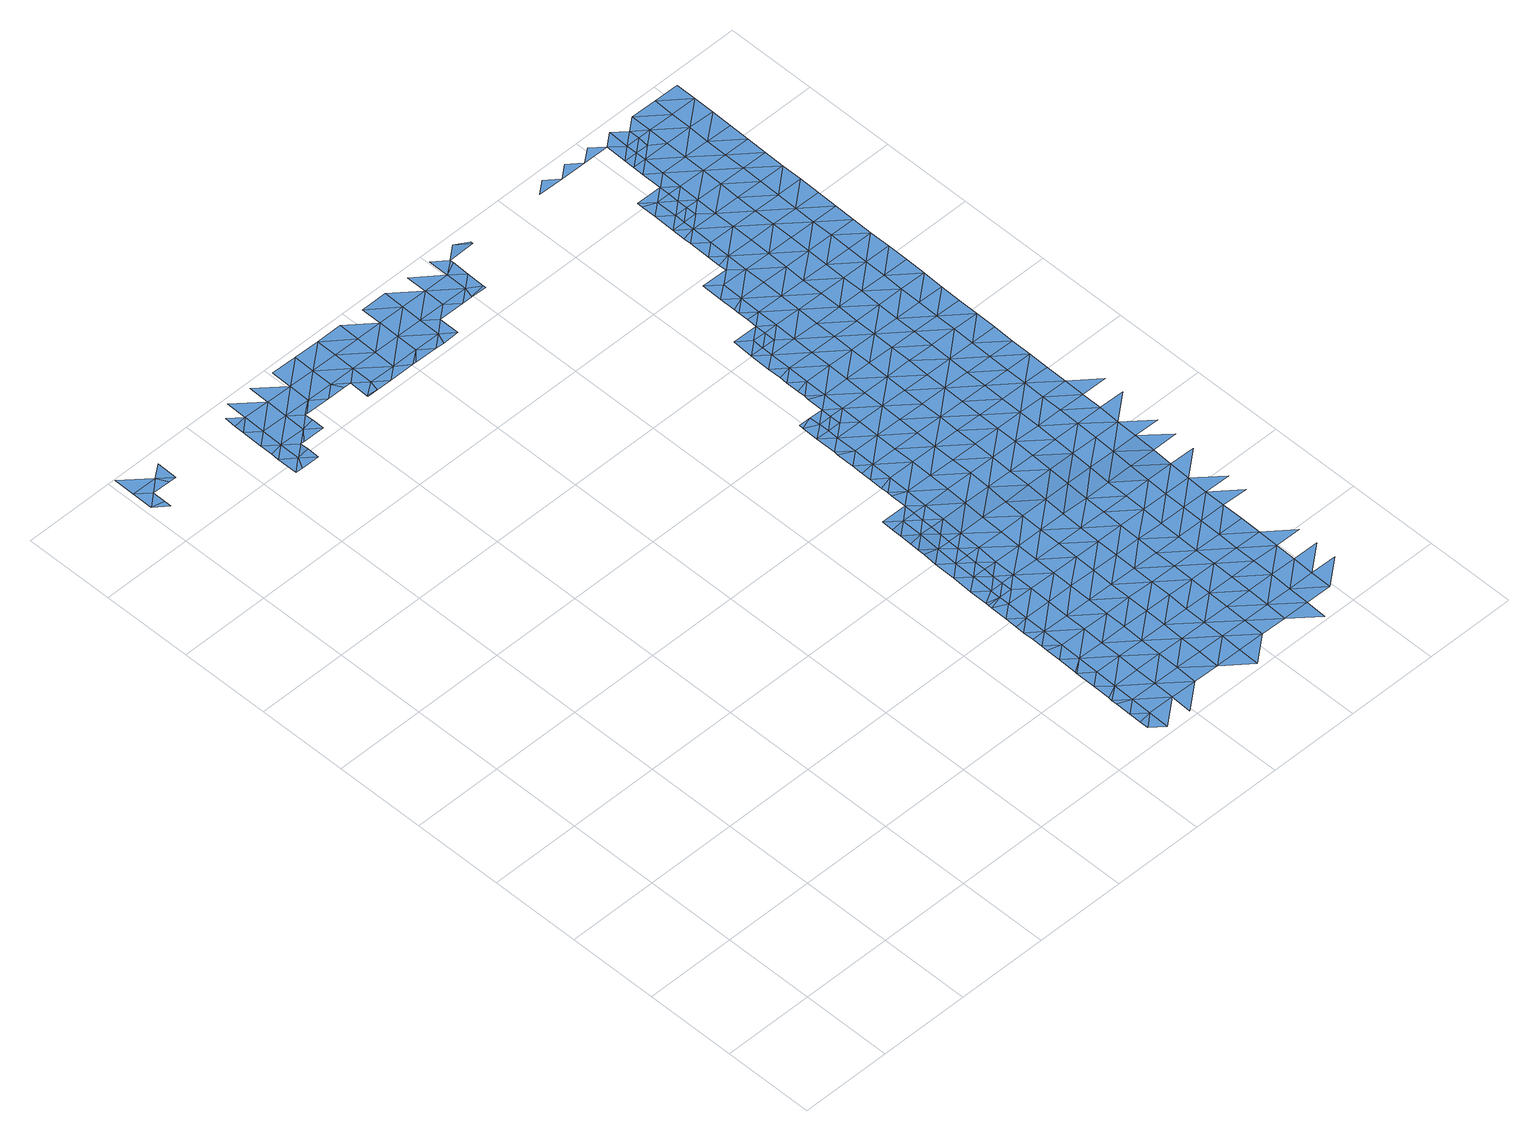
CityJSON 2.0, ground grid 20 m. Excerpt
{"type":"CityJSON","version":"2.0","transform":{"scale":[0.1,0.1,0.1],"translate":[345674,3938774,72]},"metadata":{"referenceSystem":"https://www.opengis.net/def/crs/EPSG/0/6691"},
"CityObjects":{
"waterbody1":{"type":"WaterBody","attributes":{"name":"5","class":"1140","function":"1","WaterBodyRiverFloodingRiskAttribute.description":"3","WaterBodyRiverFloodingRiskAttribute.rankOrg":"1","WaterBodyRiverFloodingRiskAttribute.adminType":"2","WaterBodyRiverFloodingRiskAttribute.scale":"L2"},"geometry":[{"type":"MultiSurface","lod":"1","boundaries":[[[0,1,2]],[[3,1,4]],[[4,1,0]],[[5,6,3]],[[5,3,4]],[[7,5,4]],[[5,7,8]],[[9,5,8]],[[10,11,12]],[[13,12,11]],[[14,11,10]],[[15,16,17]],[[15,13,16]],[[13,11,16]],[[18,19,17]],[[14,20,11]],[[17,16,18]],[[19,21,22]],[[16,11,23]],[[18,21,19]],[[23,11,20]],[[21,24,22]],[[25,18,16]],[[26,16,23]],[[26,25,16]],[[26,23,27]],[[28,21,18]],[[28,29,21]],[[26,27,30]],[[28,18,25]],[[26,30,31]],[[25,26,32]],[[32,26,31]],[[33,34,32]],[[35,36,28]],[[25,32,34]],[[28,25,35]],[[35,25,34]],[[33,37,34]],[[38,34,37]],[[34,39,35]],[[38,39,34]],[[40,41,35]],[[37,42,38]],[[40,35,39]],[[42,43,38]],[[44,45,46]],[[47,39,38]],[[43,47,38]],[[45,48,43]],[[45,44,48]],[[49,40,39]],[[47,50,39]],[[47,43,48]],[[48,44,51]],[[52,47,48]],[[49,39,50]],[[51,52,48]],[[47,53,50]],[[54,52,51]],[[55,49,50]],[[47,52,53]],[[50,53,55]],[[56,53,52]],[[57,49,55]],[[58,52,54]],[[58,56,52]],[[59,55,53]],[[54,60,58]],[[60,61,58]],[[59,53,56]],[[57,55,59]],[[62,56,58]],[[58,61,62]],[[63,62,61]],[[64,59,56]],[[65,56,62]],[[59,64,66]],[[63,67,62]],[[64,56,65]],[[68,65,62]],[[69,66,64]],[[62,67,68]],[[70,64,65]],[[71,65,68]],[[64,70,69]],[[70,65,71]],[[71,68,72]],[[71,73,70]],[[73,71,72]],[[74,73,72]],[[70,75,76]],[[73,75,70]],[[77,78,74]],[[73,74,78]],[[79,75,73]],[[78,79,73]],[[80,81,75]],[[82,80,75]],[[82,75,79]],[[83,80,84]],[[85,83,84]],[[86,87,88]],[[86,89,90]],[[91,92,89]],[[93,94,95]],[[91,95,94]],[[91,94,96]],[[93,97,94]],[[97,98,94]],[[94,98,96]],[[93,99,97]]]}]},
"waterbody2":{"type":"WaterBody","attributes":{"name":"5","class":"1140","function":"1","WaterBodyRiverFloodingRiskAttribute.description":"3","WaterBodyRiverFloodingRiskAttribute.rankOrg":"2","WaterBodyRiverFloodingRiskAttribute.adminType":"2","WaterBodyRiverFloodingRiskAttribute.scale":"L2"},"geometry":[{"type":"MultiSurface","lod":"1","boundaries":[[[100,101,102]],[[100,103,101]],[[103,104,101]],[[105,102,106]],[[102,101,106]],[[107,105,106]],[[108,109,110]],[[108,107,109]],[[107,106,109]],[[101,104,111]],[[112,110,109]],[[113,110,112]],[[106,101,111]],[[106,114,109]],[[115,116,117]],[[115,113,116]],[[116,113,112]],[[117,118,119]],[[116,118,117]],[[106,111,114]],[[119,118,120]],[[121,122,109]],[[112,122,116]],[[109,114,121]],[[112,109,122]],[[123,120,124]],[[125,114,111]],[[120,118,124]],[[126,123,124]],[[111,127,125]],[[128,129,130]],[[129,126,124]],[[128,126,129]],[[131,124,118]],[[114,132,121]],[[116,122,133]],[[118,116,131]],[[134,130,129]],[[135,130,134]],[[135,136,137]],[[138,132,114]],[[131,116,133]],[[138,114,125]],[[131,139,124]],[[124,140,129]],[[136,135,134]],[[122,121,132]],[[139,140,124]],[[122,141,133]],[[142,134,129]],[[125,143,138]],[[141,122,132]],[[136,134,144]],[[145,139,131]],[[142,129,140]],[[146,133,141]],[[143,147,138]],[[131,133,145]],[[144,134,142]],[[147,148,138]],[[145,133,146]],[[132,148,141]],[[132,138,148]],[[149,144,142]],[[150,144,149]],[[151,150,149]],[[148,152,141]],[[139,145,153]],[[140,139,154]],[[155,156,157]],[[155,151,149]],[[157,151,155]],[[152,158,141]],[[159,145,146]],[[160,161,143]],[[139,153,154]],[[143,162,147]],[[146,141,158]],[[142,140,163]],[[164,156,165]],[[156,155,165]],[[166,164,165]],[[149,142,163]],[[145,159,153]],[[140,154,163]],[[167,155,149]],[[148,147,162]],[[168,166,165]],[[169,166,168]],[[143,161,162]],[[148,170,152]],[[171,169,168]],[[172,167,149]],[[167,165,155]],[[146,158,159]],[[162,170,148]],[[159,173,153]],[[153,174,154]],[[149,163,172]],[[175,176,177]],[[175,171,168]],[[177,171,175]],[[173,174,153]],[[160,178,161]],[[179,163,154]],[[180,181,176]],[[170,182,152]],[[180,183,181]],[[178,162,161]],[[180,176,175]],[[174,179,154]],[[168,165,184]],[[163,179,172]],[[158,152,185]],[[158,186,159]],[[180,187,183]],[[183,187,188]],[[165,167,184]],[[189,170,162]],[[185,152,182]],[[188,187,190]],[[191,180,175]],[[190,192,193]],[[187,192,190]],[[192,194,193]],[[168,184,195]],[[175,168,191]],[[186,158,185]],[[173,159,186]],[[189,162,178]],[[196,182,170]],[[197,198,172]],[[168,195,191]],[[173,199,174]],[[194,200,201]],[[180,202,187]],[[172,179,197]],[[167,172,198]],[[192,200,194]],[[191,202,180]],[[201,200,203]],[[204,170,189]],[[184,205,195]],[[173,186,206]],[[184,167,205]],[[203,207,208]],[[196,170,204]],[[202,209,187]],[[187,210,192]],[[211,186,185]],[[178,212,189]],[[199,213,174]],[[208,207,214]],[[173,206,199]],[[179,213,197]],[[203,200,207]],[[185,182,211]],[[210,200,192]],[[167,198,205]],[[215,191,195]],[[179,174,213]],[[207,216,214]],[[217,204,189]],[[182,196,211]],[[212,217,189]],[[218,214,216]],[[197,219,198]],[[220,202,191]],[[187,209,210]],[[221,207,200]],[[195,205,222]],[[206,186,223]],[[224,218,216]],[[204,225,196]],[[223,186,211]],[[217,225,204]],[[219,197,213]],[[226,221,200]],[[223,227,206]],[[195,222,215]],[[206,228,199]],[[198,229,205]],[[207,221,216]],[[200,210,226]],[[227,228,206]],[[216,230,224]],[[209,202,220]],[[205,229,222]],[[191,215,220]],[[199,231,213]],[[198,219,232]],[[233,234,196]],[[209,235,210]],[[236,230,216]],[[221,236,216]],[[228,231,199]],[[237,238,212]],[[213,231,219]],[[196,225,233]],[[239,235,209]],[[211,196,234]],[[235,226,210]],[[198,232,229]],[[222,240,215]],[[229,240,222]],[[217,212,238]],[[209,220,239]],[[223,211,234]],[[241,225,217]],[[242,232,219]],[[243,221,226]],[[244,220,215]],[[231,245,219]],[[230,246,247]],[[236,246,230]],[[227,223,248]],[[249,217,238]],[[247,246,250]],[[225,241,233]],[[245,242,219]],[[223,234,248]],[[220,244,239]],[[251,252,250]],[[232,253,229]],[[254,236,221]],[[215,240,255]],[[226,235,243]],[[228,227,256]],[[217,249,241]],[[233,257,234]],[[242,253,232]],[[252,251,258]],[[251,250,246]],[[256,227,248]],[[244,215,255]],[[228,259,231]],[[260,261,258]],[[239,262,235]],[[263,221,243]],[[229,264,240]],[[236,254,246]],[[251,260,258]],[[265,248,234]],[[266,259,228]],[[257,233,241]],[[261,260,267]],[[253,264,229]],[[266,228,256]],[[254,221,263]],[[240,264,255]],[[249,238,268]],[[246,269,251]],[[239,244,262]],[[235,270,243]],[[245,231,259]],[[271,242,245]],[[265,234,257]],[[272,273,274]],[[268,275,249]],[[272,267,273]],[[249,276,241]],[[265,277,248]],[[270,263,243]],[[248,278,256]],[[267,260,273]],[[259,271,245]],[[264,279,255]],[[255,280,244]],[[235,262,281]],[[273,282,274]],[[246,254,269]],[[283,266,256]],[[279,280,255]],[[284,253,242]],[[285,274,282]],[[286,262,244]],[[235,281,270]],[[263,287,254]],[[276,249,275]],[[260,288,273]],[[278,248,277]],[[251,269,289]],[[257,290,265]],[[260,251,288]],[[291,284,242]],[[292,285,282]],[[257,241,290]],[[291,242,271]],[[266,293,259]],[[262,286,281]],[[287,263,270]],[[253,294,264]],[[251,289,288]],[[295,277,265]],[[283,256,278]],[[287,296,254]],[[254,297,269]],[[241,276,290]],[[284,294,253]],[[294,279,264]],[[268,298,275]],[[244,280,286]],[[259,299,271]],[[282,273,300]],[[292,282,301]],[[286,302,281]],[[293,299,259]],[[299,291,271]],[[295,265,290]],[[273,288,300]],[[303,278,277]],[[266,283,293]],[[275,304,276]],[[270,281,302]],[[279,305,280]],[[289,269,297]],[[294,305,279]],[[254,296,297]],[[306,282,300]],[[270,307,287]],[[297,308,289]],[[301,282,306]],[[309,284,291]],[[277,295,310]],[[311,307,270]],[[299,312,291]],[[287,307,296]],[[313,314,301]],[[280,315,286]],[[288,316,300]],[[270,302,311]],[[290,317,295]],[[288,289,316]],[[313,318,314]],[[277,310,303]],[[313,301,306]],[[283,278,319]],[[320,280,305]],[[283,321,293]],[[316,289,308]],[[286,315,302]],[[284,322,294]],[[319,278,303]],[[307,323,296]],[[319,321,283]],[[309,322,284]],[[324,325,326]],[[327,299,293]],[[325,318,313]],[[291,312,309]],[[324,318,325]],[[328,305,294]],[[297,296,323]],[[280,320,315]],[[302,329,311]],[[306,300,330]],[[330,300,316]],[[321,327,293]],[[330,331,306]],[[322,328,294]],[[306,332,313]],[[333,334,335]],[[333,326,334]],[[336,307,311]],[[334,326,325]],[[329,302,315]],[[332,325,313]],[[337,316,308]],[[338,319,303]],[[297,323,339]],[[308,297,340]],[[312,299,327]],[[320,305,328]],[[312,341,309]],[[342,335,334]],[[343,315,320]],[[340,337,308]],[[344,335,342]],[[332,306,331]],[[345,334,325]],[[297,339,340]],[[311,329,336]],[[336,346,307]],[[307,347,323]],[[319,348,321]],[[341,312,327]],[[349,322,309]],[[330,316,337]],[[350,331,330]],[[320,328,351]],[[345,325,332]],[[352,349,309]],[[349,328,322]],[[345,353,334]],[[354,336,329]],[[339,323,347]],[[344,342,355]],[[356,340,339]],[[320,351,343]],[[321,357,327]],[[309,341,352]],[[307,346,347]],[[329,315,354]],[[350,330,337]],[[331,358,332]],[[350,358,331]],[[342,334,359]],[[328,360,351]],[[361,337,340]],[[315,343,354]],[[336,362,346]],[[349,360,328]],[[359,334,353]],[[332,363,345]],[[339,347,356]],[[356,361,340]],[[358,363,332]],[[355,342,359]],[[364,343,351]],[[341,365,352]],[[362,336,354]],[[346,366,347]],[[360,364,351]],[[367,350,337]],[[362,366,346]],[[355,368,369]],[[361,370,337]],[[345,371,353]],[[369,368,372]],[[352,373,349]],[[343,374,354]],[[370,367,337]],[[367,358,350]],[[375,356,347]],[[355,359,368]],[[376,371,345]],[[364,374,343]],[[366,377,347]],[[353,371,359]],[[345,363,376]],[[375,361,356]],[[378,372,379]],[[349,380,360]],[[372,368,379]],[[381,368,359]],[[382,363,358]],[[379,383,378]],[[375,347,377]],[[384,378,383]],[[385,354,374]],[[362,386,366]],[[382,376,363]],[[387,384,383]],[[361,388,370]],[[362,354,386]],[[389,358,367]],[[375,388,361]],[[359,371,381]],[[386,354,385]],[[390,377,366]],[[391,387,383]],[[364,392,374]],[[393,394,368]],[[386,390,366]],[[358,389,382]],[[395,371,376]],[[388,396,370]],[[393,368,381]],[[370,397,367]],[[379,394,383]],[[379,368,394]],[[383,398,391]],[[399,376,382]],[[400,398,383]],[[394,400,383]],[[401,388,375]],[[389,367,397]],[[395,376,399]],[[381,371,395]],[[370,396,397]],[[377,390,402]],[[375,377,401]],[[395,403,381]],[[401,377,402]],[[404,394,393]],[[401,405,388]],[[389,397,406]],[[382,389,407]],[[400,408,398]],[[393,381,404]],[[408,409,410]],[[410,398,408]],[[399,382,407]],[[404,381,403]],[[389,406,407]],[[396,388,411]],[[396,412,397]],[[394,413,400]],[[399,414,395]],[[415,409,416]],[[417,414,399]],[[388,405,411]],[[397,412,406]],[[409,408,416]],[[418,415,416]],[[413,394,404]],[[419,420,418]],[[399,407,417]],[[400,421,408]],[[414,422,395]],[[422,404,403]],[[396,411,412]],[[418,416,419]],[[412,423,406]],[[424,400,413]],[[406,425,407]],[[420,426,427]],[[403,395,422]],[[419,426,420]],[[408,428,416]],[[427,93,95]],[[400,424,421]],[[416,428,419]],[[93,427,426]],[[425,429,407]],[[413,404,430]],[[406,423,425]],[[428,408,421]],[[417,429,414]],[[413,431,424]],[[417,407,429]],[[419,432,426]],[[404,422,430]],[[430,431,413]],[[428,432,419]],[[93,426,99]],[[431,433,424]],[[432,434,426]],[[422,414,435]],[[421,424,433]],[[436,428,421]],[[422,437,430]],[[426,434,99]],[[414,429,435]],[[435,437,422]],[[438,432,428]],[[436,421,433]],[[97,439,98]],[[97,99,439]],[[440,441,430]],[[99,434,439]],[[438,428,436]],[[442,434,432]],[[430,437,440]],[[431,430,441]],[[438,443,432]],[[98,439,444]],[[433,431,445]],[[445,431,441]],[[436,433,445]],[[439,434,442]],[[432,443,442]],[[438,436,446]],[[447,443,438]],[[444,439,448]],[[446,436,445]],[[439,442,448]],[[438,446,447]],[[443,449,442]],[[444,448,450]],[[451,449,443]],[[451,443,447]],[[442,452,448]],[[450,448,452]],[[442,449,452]],[[450,452,453]]]}]},
"waterbody3":{"type":"WaterBody","attributes":{"name":"5","class":"1140","function":"1","WaterBodyRiverFloodingRiskAttribute.description":"3","WaterBodyRiverFloodingRiskAttribute.rankOrg":"1","WaterBodyRiverFloodingRiskAttribute.adminType":"2","WaterBodyRiverFloodingRiskAttribute.scale":"L2"},"geometry":[{"type":"MultiSurface","lod":"1","boundaries":[[[454,455,456]],[[457,458,459]],[[460,461,462]],[[461,463,171]],[[151,459,458]],[[177,461,171]],[[177,176,461]],[[176,464,461]],[[465,137,136]],[[466,462,464]],[[466,464,467]],[[183,467,464]],[[459,456,457]],[[156,459,157]],[[164,166,454]],[[151,458,150]],[[136,150,458]],[[458,465,136]],[[465,458,457]],[[157,459,151]],[[454,156,164]],[[156,454,459]],[[456,459,454]],[[468,461,460]],[[181,183,464]],[[136,144,150]],[[181,464,176]],[[169,171,463]],[[169,463,166]],[[463,454,166]],[[454,463,455]],[[462,461,464]],[[455,463,469]],[[469,463,468]],[[461,468,463]]]}]},
"waterbody4":{"type":"WaterBody","attributes":{"name":"5","class":"1140","function":"1","WaterBodyRiverFloodingRiskAttribute.description":"3","WaterBodyRiverFloodingRiskAttribute.rankOrg":"1","WaterBodyRiverFloodingRiskAttribute.adminType":"2","WaterBodyRiverFloodingRiskAttribute.scale":"L2"},"geometry":[{"type":"MultiSurface","lod":"1","boundaries":[[[230,247,224]],[[247,250,470]],[[471,470,250]],[[470,471,472]],[[218,470,472]],[[470,218,224]],[[224,247,470]],[[472,471,473]]]}]},
"waterbody5":{"type":"WaterBody","attributes":{"name":"5","class":"1140","function":"1","WaterBodyRiverFloodingRiskAttribute.description":"3","WaterBodyRiverFloodingRiskAttribute.rankOrg":"1","WaterBodyRiverFloodingRiskAttribute.adminType":"2","WaterBodyRiverFloodingRiskAttribute.scale":"L2"},"geometry":[{"type":"MultiSurface","lod":"1","boundaries":[[[292,314,474]],[[314,318,474]],[[314,292,301]],[[285,474,475]],[[318,475,474]],[[285,292,474]]]}]},
"waterbody6":{"type":"WaterBody","attributes":{"name":"5","class":"1140","function":"1","WaterBodyRiverFloodingRiskAttribute.description":"3","WaterBodyRiverFloodingRiskAttribute.rankOrg":"1","WaterBodyRiverFloodingRiskAttribute.adminType":"2","WaterBodyRiverFloodingRiskAttribute.scale":"L2"},"geometry":[{"type":"MultiSurface","lod":"1","boundaries":[[[415,476,409]],[[409,476,477]],[[476,478,479]],[[477,387,391]],[[476,415,418]],[[477,410,409]],[[476,418,478]],[[398,410,391]],[[391,410,477]],[[476,480,477]],[[480,387,477]],[[479,480,476]]]}]}
},
"vertices":[
[33,1688,20],[5,1695,20],[33,1672,20],[6,1742,20],[33,1718,20],[62,1741,19],[6,1788,21],[74,1717,19],[90,1717,19],[91,1763,19],[273,1575,13],[286,1598,13],[258,1575,13],[258,1622,13],[314,1574,13],[259,1639,13],[287,1644,13],[259,1668,13],[288,1690,13],[260,1714,13],[315,1602,13],[289,1737,13],[260,1734,14],[315,1621,12],[261,1760,14],[345,1689,12],[344,1643,12],[322,1620,12],[345,1736,13],[290,1783,14],[372,1620,12],[372,1647,12],[372,1666,12],[375,1666,12],[401,1688,12],[402,1735,12],[346,1782,14],[429,1665,12],[458,1687,12],[459,1734,12],[459,1780,13],[403,1781,13],[470,1664,12],[486,1664,12],[508,1617,12],[485,1620,12],[485,1618,12],[514,1687,12],[514,1640,12],[516,1779,12],[515,1733,13],[542,1617,12],[570,1639,12],[571,1686,13],[598,1616,13],[572,1732,13],[628,1685,13],[573,1778,13],[627,1638,13],[629,1731,13],[605,1616,13],[655,1615,13],[684,1637,14],[675,1614,13],[685,1730,14],[684,1684,14],[629,1777,13],[711,1614,14],[712,1660,14],[686,1776,14],[742,1729,14],[741,1683,14],[769,1659,14],[798,1682,14],[791,1659,14],[798,1728,15],[743,1775,14],[826,1658,14],[826,1664,14],[826,1704,15],[827,1750,16],[799,1774,15],[827,1742,16],[856,1773,18],[884,1749,18],[884,1755,18],[1110,1746,22],[1082,1769,22],[1054,1747,22],[1167,1745,22],[1139,1768,22],[1224,1744,23],[1196,1767,23],[1251,1697,22],[1251,1720,22],[1223,1697,22],[1252,1766,23],[1280,1720,23],[1280,1743,23],[1279,1696,22],
[911,57,7],[940,61,7],[912,85,7],[911,38,7],[939,15,6],[912,119,8],[940,107,8],[912,131,8],[913,140,8],[941,153,8],[913,177,9],[996,60,7],[942,200,9],[914,223,9],[997,106,8],[914,228,9],[943,246,9],[915,270,10],[944,292,10],[915,300,10],[916,316,10],[998,153,8],[999,199,9],[916,338,10],[944,338,10],[1053,59,7],[916,362,10],[995,14,6],[917,382,10],[945,385,10],[917,408,11],[1000,291,10],[1054,152,8],[999,245,9],[946,431,11],[918,446,11],[946,454,11],[918,454,11],[1054,105,8],[1001,337,10],[1002,384,10],[1055,198,9],[1003,430,11],[1109,58,7],[975,453,11],[1057,290,10],[1056,244,10],[1110,104,8],[1111,151,8],[1003,476,11],[975,477,11],[975,500,11],[1112,197,9],[1058,336,10],[1058,383,11],[1004,522,11],[976,546,12],[976,523,12],[1113,243,10],[1113,289,10],[1165,11,6],[1166,57,7],[1167,103,8],[1059,429,11],[977,569,13],[1005,568,13],[977,592,14],[1061,521,11],[1006,615,15],[977,615,15],[1168,150,8],[978,638,16],[1060,475,11],[1114,335,10],[1115,382,11],[1007,661,18],[979,685,18],[978,661,18],[1223,56,7],[1116,428,11],[1007,707,19],[979,708,19],[1168,196,9],[979,731,20],[1062,567,13],[1169,242,10],[1170,288,10],[1008,753,20],[980,766,20],[1224,102,8],[980,777,20],[1063,660,18],[1009,800,20],[980,792,20],[981,823,20],[1062,614,15],[1225,195,9],[1117,474,11],[1117,520,12],[1172,381,10],[1010,846,20],[981,844,20],[1064,706,20],[982,869,20],[1224,149,9],[1118,567,13],[1171,334,10],[1011,892,20],[982,908,20],[1065,752,20],[1066,799,20],[1226,241,10],[1279,55,7],[1172,427,11],[983,916,20],[1120,659,19],[1011,938,20],[1280,101,8],[983,962,20],[1173,473,11],[1121,705,20],[1067,891,20],[1119,613,15],[1227,287,10],[1012,961,20],[1281,148,9],[1066,845,20],[1227,333,10],[1228,380,10],[1175,566,14],[1040,961,20],[1229,426,11],[1174,519,12],[1282,194,10],[1283,240,10],[1122,798,20],[1068,937,20],[1335,8,6],[1336,54,7],[1121,751,20],[1176,612,17],[1338,147,9],[1231,518,12],[1123,844,20],[1177,704,20],[1230,472,11],[1069,983,20],[1040,984,20],[1283,286,10],[1337,100,8],[1041,1007,20],[1070,1030,20],[1041,1043,20],[1231,565,15],[1125,936,20],[1176,658,19],[1284,332,10],[1338,193,10],[1042,1053,21],[1286,425,11],[1070,1076,21],[1042,1069,21],[1178,750,20],[1124,890,20],[1232,611,17],[1339,239,10],[1285,379,10],[1042,1099,21],[1393,53,7],[1125,982,20],[1180,843,20],[1287,471,12],[1043,1117,21],[1071,1122,21],[1043,1146,21],[1393,99,8],[1394,146,9],[1340,285,10],[1341,332,10],[1233,657,19],[1234,703,20],[1179,797,20],[1072,1168,21],[1342,378,10],[1288,564,16],[1044,1192,21],[1235,749,20],[1180,889,20],[1127,1075,21],[1126,1029,21],[1395,192,10],[1287,517,13],[1072,1191,21],[1342,424,11],[1289,610,18],[1396,238,10],[1181,935,20],[1182,981,20],[1450,98,9],[1343,470,12],[1128,1121,21],[1101,1191,21],[1235,796,20],[1397,331,10],[1451,145,10],[1290,656,19],[1129,1167,21],[1237,888,20],[1183,1028,21],[1345,563,16],[1397,284,10],[1236,842,20],[1344,516,14],[1129,1214,22],[1101,1214,22],[1291,748,20],[1184,1074,21],[1452,191,10],[1101,1237,22],[1398,377,10],[1291,702,20],[1399,423,11],[1346,609,18],[1238,934,20],[1102,1260,22],[1130,1260,22],[1102,1283,22],[1400,469,13],[1346,655,20],[1292,795,20],[1184,1120,21],[1185,1166,21],[1186,1213,22],[1102,1295,22],[1131,1306,22],[1103,1330,22],[1293,841,20],[1240,1073,21],[1454,330,10],[1239,981,21],[1239,1027,21],[1401,515,15],[1132,1352,22],[1348,747,20],[1104,1376,22],[1187,1259,22],[1294,887,20],[1295,933,20],[1455,376,10],[1402,608,18],[1241,1119,21],[1347,701,20],[1401,562,17],[1188,1305,22],[1349,794,20],[1161,1375,22],[1295,980,21],[1456,468,13],[1242,1165,22],[1188,1351,22],[1403,654,20],[1296,1026,21],[1350,840,20],[1243,1212,22],[1404,700,20],[1457,514,15],[1350,886,20],[1298,1118,21],[1189,1397,22],[1161,1392,22],[1297,1072,21],[1244,1304,22],[1161,1421,22],[1458,561,17],[1405,746,20],[1352,979,21],[1243,1258,22],[1351,932,21],[1162,1467,22],[1190,1444,22],[1460,653,20],[1245,1350,22],[1299,1211,22],[1191,1490,22],[1162,1484,22],[1405,793,20],[1406,839,20],[1163,1513,22],[1353,1025,21],[1299,1164,22],[1407,885,20],[1191,1513,22],[1460,699,20],[1246,1396,22],[1247,1443,22],[1301,1303,22],[1354,1071,21],[1354,1117,22],[1220,1513,22],[1300,1257,22],[1247,1489,22],[1409,978,21],[1408,931,21],[1302,1349,22],[1303,1396,22],[1409,1024,21],[1355,1163,22],[1356,1210,22],[1248,1535,22],[1220,1559,22],[1220,1536,22],[1410,1070,21],[1411,1116,22],[1303,1442,22],[1358,1302,22],[1221,1582,22],[1249,1581,22],[1357,1256,22],[1221,1605,22],[1250,1628,22],[1222,1651,22],[1305,1534,22],[1358,1348,22],[1412,1162,22],[1304,1488,22],[1413,1209,22],[1251,1674,22],[1222,1674,22],[1306,1580,22],[1413,1255,22],[1359,1395,22],[1360,1441,22],[1307,1627,22],[1361,1487,22],[1307,1673,23],[1414,1301,22],[1362,1533,22],[1415,1347,22],[1362,1579,22],[1308,1719,23],[1416,1394,22],[1417,1440,22],[1364,1672,23],[1363,1626,22],[1309,1765,23],[1417,1486,22],[1418,1532,22],[1419,1578,22],[1365,1718,23],[1421,1671,22],[1366,1764,23],[1420,1625,22],[1421,1717,23],[1422,1763,23],
[948,569,13],[920,593,14],[920,547,12],[919,501,11],[947,477,11],[948,523,12],[922,659,17],[950,662,18],[922,685,18],[949,616,15],[951,708,19],[918,461,11],[922,705,19],[923,732,19],[921,639,17],[921,623,16],
[1012,984,20],[1012,1008,20],[984,998,20],[984,1008,20],
[1073,1215,22],[1045,1238,22],
[1192,1582,22],[1192,1536,22],[1165,1606,22],[1164,1594,22],[1164,1560,22]
]}
